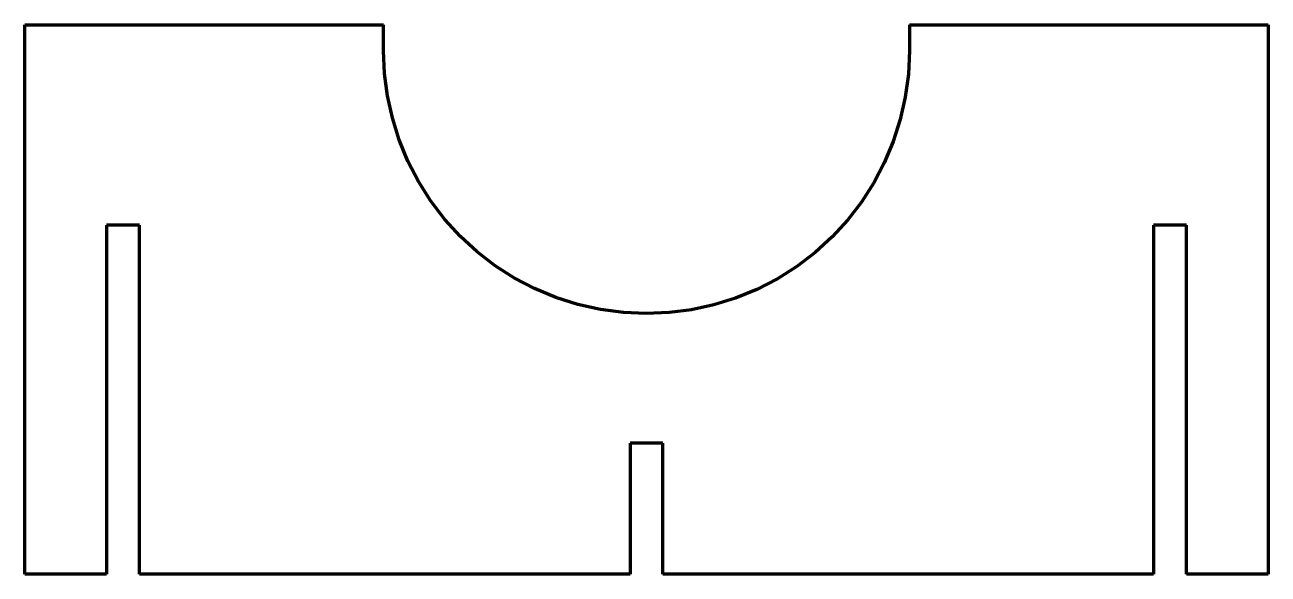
# Model space of a CAD drawing. Header units: inches. Extents: x -7.1 to 7.1, y -6 to 0.3.
import ezdxf

# ---------------------------------------------------------------- set-up
doc = ezdxf.new("R2010")
doc.units = ezdxf.units.IN
doc.header["$MEASUREMENT"] = 0
doc.layers.add('1', color=7, linetype='Continuous', true_color=0xffffff)

msp = doc.modelspace()

# ---------------------------------------------------------------- linework, layer by layer
at = {"layer": '1', "color": 163, "linetype": 'Continuous', "lineweight": 70}
for p, q in [((-7.125, -6), (-7.125, 0.29626)), ((-7.125, 0.29626), (-3.01341, 0.29626)), ((-3.013404, 0), (-3.01341, 0.29626)), ((3.013409, 0.29626), (3.013403, 0)), ((3.013409, 0.29626), (7.125, 0.29626)), ((7.125, 0.29626), (7.125, -6)), ((-5.8125, -2), (-6.1875, -2)), ((-6.1875, -2), (-6.1875, -6)), ((-5.8125, -6), (-5.8125, -2)), ((6.1875, -2), (5.8125, -2)), ((5.8125, -2), (5.8125, -6)), ((6.1875, -6), (6.1875, -2)), ((0.1875, -4.5), (-0.1875, -4.5)), ((-0.1875, -4.5), (-0.1875, -6)), ((0.1875, -6), (0.1875, -4.5)), ((-6.1875, -6), (-7.125, -6)), ((-0.1875, -6), (-5.8125, -6)), ((5.8125, -6), (0.1875, -6)), ((7.125, -6), (6.1875, -6))]:
    msp.add_line(p, q, dxfattribs=at)
msp.add_lwpolyline([(3.013403, 0), (3.001501, -0.267048), (2.96627, -0.530835), (2.908423, -0.788556), (2.828269, -1.039983), (2.725617, -1.285098), (2.604133, -1.516256), (2.464167, -1.734497), (2.305857, -1.940032), (2.12924, -2.132349), (1.933221, -2.311589), (1.723574, -2.471821), (1.500458, -2.613266), (1.263963, -2.735485), (1.018486, -2.836084), (0.771129, -2.91309), (0.517435, -2.968637), (0.257944, -3.002329), (-0.002028, -3.013399), (-0.265516, -3.001713), (-0.527779, -2.966826), (-0.787776, -2.908589), (-1.040011, -2.82824), (-1.283335, -2.726464), (-1.513814, -2.60554), (-1.73413, -2.464429), (-1.939891, -2.305993), (-2.130759, -2.130831), (-2.309794, -1.935294), (-2.471653, -1.7238), (-2.613186, -1.500668), (-2.734425, -1.266329), (-2.835281, -1.020612), (-2.913038, -0.771201), (-2.968569, -0.517893), (-3.002124, -0.260843), (-3.013404, 0)], dxfattribs=at)

doc.saveas('drawing.dxf')
